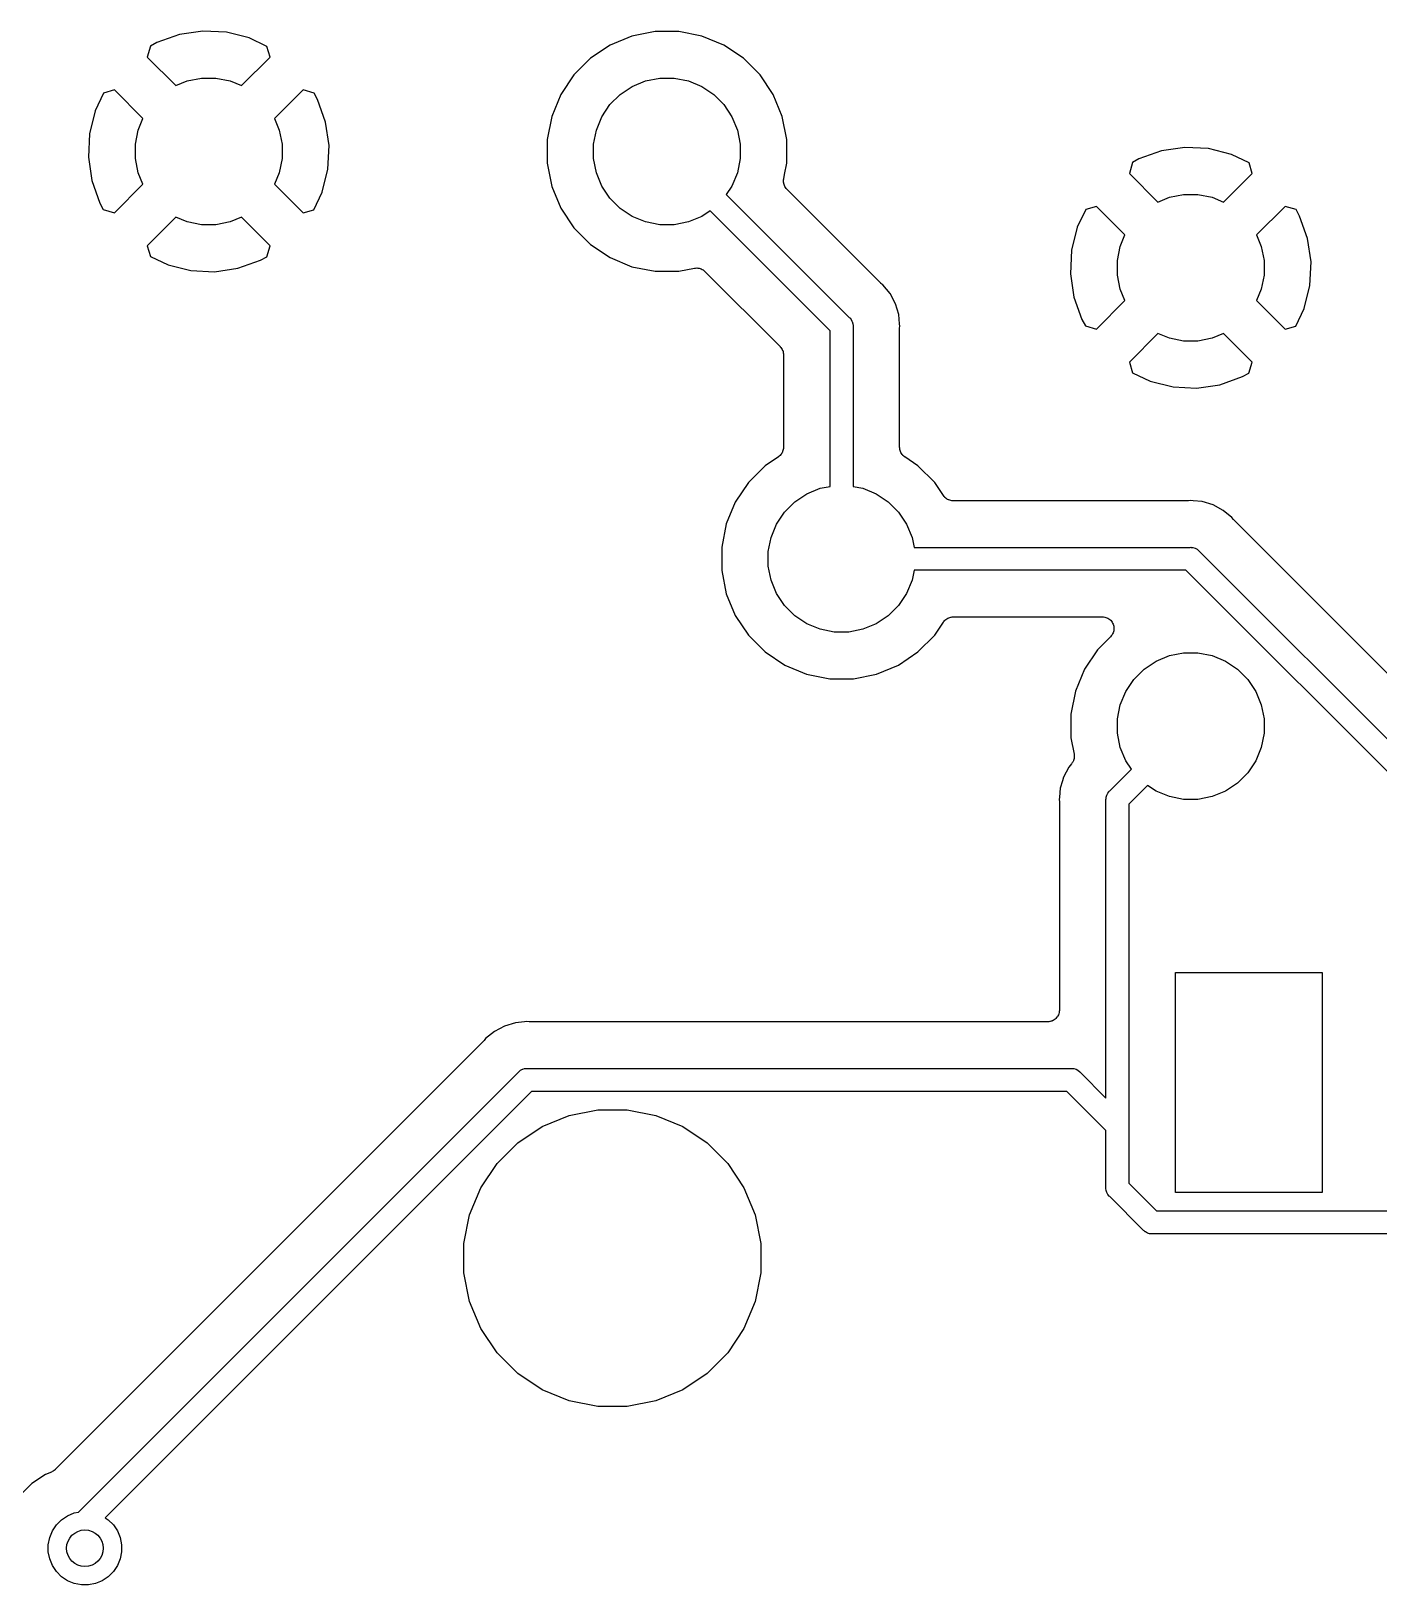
# Model space of a CAD drawing. Extents: x 20 to 116, y -135 to -20.
# Drawn here: x 66.42 to 81.12, y -105.37 to -88.42 of the extents above; entities that cross this region are included whole.
import ezdxf

# ---------------------------------------------------------------- set-up
doc = ezdxf.new("R2010")
doc.units = 0
doc.layers.add('BLACK', color=7, linetype='CONTINUOUS')

msp = doc.modelspace()

# ---------------------------------------------------------------- linework, layer by layer
at = {"layer": 'BLACK', "linetype": 'Continuous'}
for p, q in [((68.0359, -88.455), (67.7903, -88.5428)), ((68.2907, -88.4172), (68.0359, -88.455)), ((68.5481, -88.4299), (68.2907, -88.4172)), ((68.798, -88.4926), (68.5481, -88.4299)), ((68.9907, -88.5838), (68.798, -88.4926)), ((72.9735, -88.4723), (72.7354, -88.5709)), ((73.2262, -88.422), (72.9735, -88.4723)), ((73.4838, -88.422), (73.2262, -88.422)), ((73.7365, -88.4723), (73.4838, -88.422)), ((73.9746, -88.5709), (73.7365, -88.4723)), ((67.7203, -88.5802), (67.685, -88.7008)), ((67.7903, -88.5428), (67.7203, -88.5802)), ((69.025, -88.7008), (68.9907, -88.5838)), ((72.7354, -88.5709), (72.5212, -88.714)), ((74.1888, -88.714), (73.9746, -88.5709)), ((67.685, -88.7008), (67.9967, -89.0125)), ((68.7133, -89.0125), (69.025, -88.7008)), ((72.5212, -88.714), (72.339, -88.8962)), ((74.371, -88.8962), (74.1888, -88.714)), ((67.9967, -89.0125), (68.1216, -88.9607)), ((68.1216, -88.9607), (68.2762, -88.93)), ((68.2762, -88.93), (68.4338, -88.93)), ((68.4338, -88.93), (68.5884, -88.9607)), ((68.5884, -88.9607), (68.7133, -89.0125)), ((72.339, -88.8962), (72.1959, -89.1104)), ((72.9761, -89.021), (73.1216, -88.9607)), ((73.1216, -88.9607), (73.2762, -88.93)), ((73.2762, -88.93), (73.4338, -88.93)), ((73.4338, -88.93), (73.5884, -88.9607)), ((73.5884, -88.9607), (73.7339, -89.021)), ((74.5141, -89.1104), (74.371, -88.8962)), ((67.2088, -89.0943), (67.1176, -89.287)), ((67.3258, -89.06), (67.2088, -89.0943)), ((67.6375, -89.3717), (67.3258, -89.06)), ((69.3842, -89.06), (69.0725, -89.3717)), ((69.5048, -89.0953), (69.3842, -89.06)), ((69.5422, -89.1653), (69.5048, -89.0953)), ((69.63, -89.4109), (69.5422, -89.1653)), ((72.1959, -89.1104), (72.0973, -89.3485)), ((72.7336, -89.22), (72.845, -89.1086)), ((72.845, -89.1086), (72.9761, -89.021)), ((73.7339, -89.021), (73.865, -89.1086)), ((73.865, -89.1086), (73.9764, -89.22)), ((74.6127, -89.3485), (74.5141, -89.1104)), ((67.1176, -89.287), (67.0549, -89.5369)), ((72.646, -89.3511), (72.7336, -89.22)), ((73.9764, -89.22), (74.064, -89.3511)), ((67.555, -89.6512), (67.5857, -89.4966)), ((67.5857, -89.4966), (67.6375, -89.3717)), ((69.0725, -89.3717), (69.1243, -89.4966)), ((69.1243, -89.4966), (69.155, -89.6512)), ((69.6678, -89.6657), (69.63, -89.4109)), ((72.0973, -89.3485), (72.047, -89.6012)), ((72.555, -89.6512), (72.5857, -89.4966)), ((72.5857, -89.4966), (72.646, -89.3511)), ((74.064, -89.3511), (74.1243, -89.4966)), ((74.1243, -89.4966), (74.155, -89.6512)), ((74.663, -89.6012), (74.6127, -89.3485)), ((67.0549, -89.5369), (67.0422, -89.7943)), ((67.555, -89.8088), (67.555, -89.6512)), ((69.155, -89.6512), (69.155, -89.8088)), ((69.6551, -89.9231), (69.6678, -89.6657)), ((72.047, -89.6012), (72.047, -89.8588)), ((72.555, -89.8088), (72.555, -89.6512)), ((74.155, -89.6512), (74.155, -89.8088)), ((74.663, -89.8588), (74.663, -89.6012)), ((67.0422, -89.7943), (67.08, -90.0491)), ((67.5857, -89.9634), (67.555, -89.8088)), ((69.155, -89.8088), (69.1243, -89.9634)), ((72.5857, -89.9634), (72.555, -89.8088)), ((74.155, -89.8088), (74.1243, -89.9634)), ((78.5053, -89.8128), (78.4353, -89.8502)), ((78.7509, -89.725), (78.5053, -89.8128)), ((79.0057, -89.6872), (78.7509, -89.725)), ((79.2631, -89.6999), (79.0057, -89.6872)), ((79.513, -89.7626), (79.2631, -89.6999)), ((79.7057, -89.8538), (79.513, -89.7626)), ((67.6375, -90.0883), (67.5857, -89.9634)), ((69.1243, -89.9634), (69.0725, -90.0883)), ((69.5924, -90.173), (69.6551, -89.9231)), ((72.047, -89.8588), (72.0973, -90.1115)), ((72.646, -90.1089), (72.5857, -89.9634)), ((74.1243, -89.9634), (74.064, -90.1089)), ((74.6291, -90.0291), (74.6384, -89.9825)), ((74.6384, -89.9825), (74.663, -89.8588)), ((74.6384, -89.9825), (74.6384, -89.9825)), ((78.4353, -89.8502), (78.4, -89.9708)), ((78.4, -89.9708), (78.7117, -90.2825)), ((79.4283, -90.2825), (79.74, -89.9708)), ((79.74, -89.9708), (79.7057, -89.8538)), ((67.08, -90.0491), (67.1678, -90.2947)), ((67.3258, -90.4), (67.6375, -90.0883)), ((69.0725, -90.0883), (69.3842, -90.4)), ((69.5012, -90.3657), (69.5924, -90.173)), ((72.0973, -90.1115), (72.1959, -90.3496)), ((72.7336, -90.24), (72.646, -90.1089)), ((74.064, -90.1089), (74.0026, -90.2008)), ((74.6267, -90.0526), (74.628, -90.0409)), ((74.6267, -90.0532), (74.6267, -90.0526)), ((74.6267, -90.0538), (74.6267, -90.0532)), ((74.6278, -90.0655), (74.6267, -90.0538)), ((74.6289, -90.0772), (74.6278, -90.0655)), ((74.628, -90.0409), (74.6291, -90.0291)), ((74.629, -90.0778), (74.6289, -90.0772)), ((74.6291, -90.0784), (74.629, -90.0778)), ((74.6325, -90.0897), (74.6291, -90.0784)), ((74.6358, -90.101), (74.6325, -90.0897)), ((74.6361, -90.1016), (74.6358, -90.101)), ((74.6362, -90.1022), (74.6361, -90.1016)), ((74.6418, -90.1126), (74.6362, -90.1022)), ((74.6472, -90.1231), (74.6418, -90.1126)), ((74.6476, -90.1235), (74.6472, -90.1231)), ((74.6478, -90.1241), (74.6476, -90.1235)), ((74.6553, -90.1332), (74.6478, -90.1241)), ((74.6626, -90.1424), (74.6553, -90.1332)), ((74.6635, -90.1433), (74.6626, -90.1424)), ((74.6639, -90.1437), (74.6635, -90.1433)), ((74.6635, -90.1433), (74.6635, -90.1433)), ((74.6635, -90.1433), (74.6635, -90.1433)), ((75.6804, -91.1602), (74.6639, -90.1437)), ((67.1678, -90.2947), (67.2052, -90.3647)), ((72.1959, -90.3496), (72.339, -90.5638)), ((72.845, -90.3514), (72.7336, -90.24)), ((72.9761, -90.439), (72.845, -90.3514)), ((74.0026, -90.2008), (75.3441, -91.5423)), ((78.0408, -90.33), (77.9238, -90.3643)), ((78.3525, -90.6417), (78.0408, -90.33)), ((78.7117, -90.2825), (78.8366, -90.2307)), ((78.8366, -90.2307), (78.9912, -90.2)), ((78.9912, -90.2), (79.1488, -90.2)), ((79.1488, -90.2), (79.3034, -90.2307)), ((79.3034, -90.2307), (79.4283, -90.2825)), ((80.0992, -90.33), (79.7875, -90.6417)), ((80.2198, -90.3653), (80.0992, -90.33)), ((67.2052, -90.3647), (67.3258, -90.4)), ((67.9967, -90.4475), (67.685, -90.7592)), ((68.1216, -90.4993), (67.9967, -90.4475)), ((68.2762, -90.53), (68.1216, -90.4993)), ((68.5884, -90.4993), (68.4338, -90.53)), ((68.7133, -90.4475), (68.5884, -90.4993)), ((69.025, -90.7592), (68.7133, -90.4475)), ((69.3842, -90.4), (69.5012, -90.3657)), ((73.1216, -90.4993), (72.9761, -90.439)), ((73.2762, -90.53), (73.1216, -90.4993)), ((73.5884, -90.4993), (73.4338, -90.53)), ((73.7339, -90.439), (73.5884, -90.4993)), ((73.8258, -90.3776), (73.7339, -90.439)), ((75.135, -91.6868), (73.8258, -90.3776)), ((77.9238, -90.3643), (77.8326, -90.557)), ((80.2572, -90.4353), (80.2198, -90.3653)), ((80.345, -90.6809), (80.2572, -90.4353)), ((68.4338, -90.53), (68.2762, -90.53)), ((72.339, -90.5638), (72.5212, -90.746)), ((73.4338, -90.53), (73.2762, -90.53)), ((77.8326, -90.557), (77.7699, -90.8069)), ((78.3007, -90.7666), (78.3525, -90.6417)), ((79.7875, -90.6417), (79.8393, -90.7666)), ((80.3828, -90.9357), (80.345, -90.6809)), ((67.685, -90.7592), (67.7193, -90.8762)), ((68.9897, -90.8798), (69.025, -90.7592)), ((72.5212, -90.746), (72.7354, -90.8891)), ((77.7699, -90.8069), (77.7572, -91.0643)), ((78.27, -90.9212), (78.3007, -90.7666)), ((79.8393, -90.7666), (79.87, -90.9212)), ((67.7193, -90.8762), (67.912, -90.9674)), ((67.912, -90.9674), (68.1619, -91.0301)), ((68.1619, -91.0301), (68.4193, -91.0428)), ((68.4193, -91.0428), (68.6741, -91.005)), ((68.6741, -91.005), (68.9197, -90.9172)), ((68.9197, -90.9172), (68.9897, -90.8798)), ((72.7354, -90.8891), (72.9735, -90.9877)), ((72.9735, -90.9877), (73.2262, -91.038)), ((73.4838, -91.038), (73.6541, -91.0041)), ((73.6541, -91.0041), (73.6546, -91.004)), ((73.6546, -91.004), (73.6547, -91.004)), ((73.6547, -91.004), (73.6559, -91.0038)), ((73.6547, -91.004), (73.6547, -91.004)), ((73.6559, -91.0038), (73.6677, -91.0028)), ((73.6677, -91.0028), (73.6793, -91.0017)), ((73.6793, -91.0017), (73.6799, -91.0018)), ((73.6799, -91.0018), (73.6805, -91.0017)), ((73.6805, -91.0017), (73.6922, -91.003)), ((73.6922, -91.003), (73.704, -91.0042)), ((73.704, -91.0042), (73.7046, -91.0044)), ((73.7046, -91.0044), (73.7052, -91.0044)), ((73.7052, -91.0044), (73.7164, -91.008)), ((73.7164, -91.008), (73.7277, -91.0114)), ((73.7277, -91.0114), (73.7282, -91.0117)), ((73.7282, -91.0117), (73.7288, -91.0119)), ((73.7288, -91.0119), (73.7391, -91.0176)), ((73.7391, -91.0176), (73.7495, -91.0232)), ((73.7495, -91.0232), (73.75, -91.0235)), ((73.75, -91.0235), (73.7505, -91.0238)), ((73.7505, -91.0238), (73.7596, -91.0314)), ((73.7596, -91.0314), (73.7687, -91.0389)), ((78.27, -91.0788), (78.27, -90.9212)), ((79.87, -90.9212), (79.87, -91.0788)), ((80.3701, -91.1931), (80.3828, -90.9357)), ((73.2262, -91.038), (73.4838, -91.038)), ((73.7687, -91.0389), (74.5898, -91.86)), ((75.6805, -91.1603), (75.6804, -91.1602)), ((75.6812, -91.161), (75.6805, -91.1603)), ((75.6853, -91.1644), (75.6812, -91.161)), ((75.6891, -91.1682), (75.6853, -91.1644)), ((75.6904, -91.1694), (75.6891, -91.1682)), ((75.7098, -91.1852), (75.6904, -91.1694)), ((75.7889, -91.2816), (75.7098, -91.1852)), ((77.7572, -91.0643), (77.795, -91.3191)), ((78.3007, -91.2334), (78.27, -91.0788)), ((79.87, -91.0788), (79.8393, -91.2334)), ((80.3074, -91.443), (80.3701, -91.1931)), ((75.8476, -91.3916), (75.7889, -91.2816)), ((77.795, -91.3191), (77.8828, -91.5647)), ((78.0408, -91.67), (78.3525, -91.3583)), ((78.3525, -91.3583), (78.3007, -91.2334)), ((79.8393, -91.2334), (79.7875, -91.3583)), ((79.7875, -91.3583), (80.0992, -91.67)), ((75.3441, -91.5423), (75.3488, -91.5462)), ((75.8838, -91.5109), (75.8476, -91.3916)), ((75.8936, -91.61), (75.8838, -91.5109)), ((80.2162, -91.6357), (80.3074, -91.443)), ((75.135, -93.3842), (75.135, -91.6868)), ((75.3488, -91.5462), (75.3527, -91.5509)), ((75.3527, -91.5509), (75.3644, -91.5652)), ((75.3644, -91.5652), (75.3739, -91.5828)), ((75.3739, -91.5828), (75.376, -91.5869)), ((75.376, -91.5869), (75.3832, -91.6105)), ((75.3832, -91.6105), (75.385, -91.6289)), ((75.385, -91.6289), (75.385, -91.6289)), ((75.385, -91.6289), (75.3856, -91.635)), ((75.3856, -91.635), (75.385, -91.6411)), ((75.385, -91.6411), (75.385, -93.3842)), ((75.893, -91.6705), (75.8936, -91.6652)), ((75.893, -91.6723), (75.893, -91.6705)), ((75.893, -92.957), (75.893, -91.6723)), ((75.8936, -91.6101), (75.8936, -91.61)), ((75.8961, -91.635), (75.8936, -91.6101)), ((75.8936, -91.6599), (75.8961, -91.635)), ((75.8936, -91.6652), (75.8936, -91.6599)), ((77.8828, -91.5647), (77.9202, -91.6347)), ((77.9202, -91.6347), (78.0408, -91.67)), ((80.0992, -91.67), (80.2162, -91.6357)), ((74.5898, -91.86), (74.5901, -91.8603)), ((74.5901, -91.8603), (74.5901, -91.8603)), ((74.5901, -91.8603), (74.5901, -91.8603)), ((74.5901, -91.8603), (74.591, -91.8613)), ((74.591, -91.8613), (74.5984, -91.8705)), ((74.5984, -91.8705), (74.6058, -91.8795)), ((74.6058, -91.8795), (74.6061, -91.8801)), ((74.6061, -91.8801), (74.6065, -91.8806)), ((74.6065, -91.8806), (74.6119, -91.8911)), ((78.7117, -91.7175), (78.4, -92.0292)), ((78.8366, -91.7693), (78.7117, -91.7175)), ((78.9912, -91.8), (78.8366, -91.7693)), ((79.1488, -91.8), (78.9912, -91.8)), ((79.3034, -91.7693), (79.1488, -91.8)), ((79.4283, -91.7175), (79.3034, -91.7693)), ((79.74, -92.0292), (79.4283, -91.7175)), ((74.6119, -91.8911), (74.6174, -91.9014)), ((74.6174, -91.9014), (74.6176, -91.902)), ((74.6176, -91.902), (74.6179, -91.9026)), ((74.6179, -91.9026), (74.6212, -91.9139)), ((74.6212, -91.9139), (74.6246, -91.9251)), ((74.6246, -91.9251), (74.6246, -91.9258)), ((74.6246, -91.9258), (74.6248, -91.9264)), ((74.6248, -91.9264), (74.6259, -91.9381)), ((74.6259, -91.9381), (74.627, -91.9498)), ((74.627, -91.9498), (74.627, -92.957)), ((78.4, -92.0292), (78.4343, -92.1462)), ((79.7047, -92.1498), (79.74, -92.0292)), ((78.4343, -92.1462), (78.627, -92.2374)), ((79.3891, -92.275), (79.6347, -92.1872)), ((79.6347, -92.1872), (79.7047, -92.1498)), ((78.627, -92.2374), (78.8769, -92.3001)), ((78.8769, -92.3001), (79.1343, -92.3128)), ((79.1343, -92.3128), (79.3891, -92.275)), ((74.5706, -93.0626), (74.4262, -93.159)), ((74.5797, -93.0551), (74.5706, -93.0626)), ((74.5889, -93.0477), (74.5797, -93.0551)), ((74.5892, -93.0472), (74.5889, -93.0477)), ((74.5897, -93.0468), (74.5892, -93.0472)), ((74.5972, -93.0377), (74.5897, -93.0468)), ((74.6048, -93.0287), (74.5972, -93.0377)), ((74.6051, -93.0282), (74.6048, -93.0287)), ((74.6055, -93.0277), (74.6051, -93.0282)), ((74.611, -93.0173), (74.6055, -93.0277)), ((74.6167, -93.007), (74.611, -93.0173)), ((74.6169, -93.0064), (74.6167, -93.007)), ((74.6172, -93.0059), (74.6169, -93.0064)), ((74.6206, -92.9946), (74.6172, -93.0059)), ((74.6242, -92.9834), (74.6206, -92.9946)), ((74.6243, -92.9827), (74.6242, -92.9834)), ((74.6245, -92.9822), (74.6243, -92.9827)), ((74.6257, -92.9705), (74.6245, -92.9822)), ((74.627, -92.9587), (74.6257, -92.9705)), ((74.627, -92.957), (74.627, -92.9575)), ((74.627, -92.9575), (74.627, -92.9575)), ((74.627, -92.9575), (74.627, -92.9575)), ((74.627, -92.9575), (74.627, -92.9587)), ((75.8942, -92.9687), (75.893, -92.957)), ((75.8952, -92.9804), (75.8942, -92.9687)), ((75.8954, -92.981), (75.8952, -92.9804)), ((75.8954, -92.9816), (75.8954, -92.981)), ((75.8988, -92.9929), (75.8954, -92.9816)), ((75.9021, -93.0042), (75.8988, -92.9929)), ((75.9024, -93.0048), (75.9021, -93.0042)), ((75.9026, -93.0054), (75.9024, -93.0048)), ((75.9081, -93.0158), (75.9026, -93.0054)), ((75.9135, -93.0262), (75.9081, -93.0158)), ((75.9139, -93.0267), (75.9135, -93.0262)), ((75.9142, -93.0272), (75.9139, -93.0267)), ((75.9217, -93.0364), (75.9142, -93.0272)), ((75.929, -93.0456), (75.9217, -93.0364)), ((75.9295, -93.046), (75.929, -93.0456)), ((75.9299, -93.0464), (75.9295, -93.046)), ((75.9389, -93.0539), (75.9299, -93.0464)), ((75.948, -93.0616), (75.9389, -93.0539)), ((75.949, -93.0622), (75.948, -93.0616)), ((75.949, -93.0623), (75.949, -93.0622)), ((75.949, -93.0622), (75.949, -93.0622)), ((75.9494, -93.0626), (75.949, -93.0623)), ((76.0938, -93.159), (75.9494, -93.0626)), ((74.4262, -93.159), (74.244, -93.3412)), ((76.276, -93.3412), (76.0938, -93.159)), ((74.244, -93.3412), (74.1009, -93.5554)), ((74.8811, -93.466), (75.0266, -93.4057)), ((75.0266, -93.4057), (75.135, -93.3842)), ((75.385, -93.3842), (75.4934, -93.4057)), ((75.4934, -93.4057), (75.6389, -93.466)), ((76.3724, -93.4856), (76.276, -93.3412)), ((74.1009, -93.5554), (74.0023, -93.7935)), ((74.6386, -93.665), (74.75, -93.5536)), ((74.75, -93.5536), (74.8811, -93.466)), ((75.6389, -93.466), (75.77, -93.5536)), ((75.77, -93.5536), (75.8814, -93.665)), ((76.3799, -93.4946), (76.3724, -93.4856)), ((76.3873, -93.5039), (76.3799, -93.4946)), ((76.3878, -93.5042), (76.3873, -93.5039)), ((76.3882, -93.5047), (76.3878, -93.5042)), ((76.3973, -93.5122), (76.3882, -93.5047)), ((76.4063, -93.5198), (76.3973, -93.5122)), ((76.4068, -93.5201), (76.4063, -93.5198)), ((76.4073, -93.5205), (76.4068, -93.5201)), ((76.4177, -93.526), (76.4073, -93.5205)), ((76.428, -93.5317), (76.4177, -93.526)), ((76.4286, -93.5319), (76.428, -93.5317)), ((76.4291, -93.5322), (76.4286, -93.5319)), ((76.4404, -93.5357), (76.4291, -93.5322)), ((76.4516, -93.5392), (76.4404, -93.5357)), ((76.4522, -93.5393), (76.4516, -93.5392)), ((76.4528, -93.5395), (76.4522, -93.5393)), ((76.4646, -93.5407), (76.4528, -93.5395)), ((76.4763, -93.542), (76.4646, -93.5407)), ((76.4775, -93.542), (76.4763, -93.542)), ((76.478, -93.542), (76.4775, -93.542)), ((76.4775, -93.542), (76.4775, -93.542)), ((76.4775, -93.542), (76.4775, -93.542)), ((79.0327, -93.542), (76.478, -93.542)), ((79.038, -93.5415), (79.0327, -93.542)), ((79.0434, -93.5416), (79.038, -93.5415)), ((79.0451, -93.5414), (79.0434, -93.5416)), ((79.07, -93.5389), (79.0451, -93.5414)), ((79.0949, -93.5414), (79.07, -93.5389)), ((79.1941, -93.5512), (79.0949, -93.5414)), ((79.0949, -93.5414), (79.0949, -93.5414)), ((79.3134, -93.5874), (79.1941, -93.5512)), ((74.551, -93.7961), (74.6386, -93.665)), ((75.8814, -93.665), (75.969, -93.7961)), ((79.4234, -93.6461), (79.3134, -93.5874)), ((79.5198, -93.7252), (79.4234, -93.6461)), ((79.5356, -93.7446), (79.5198, -93.7252)), ((79.5394, -93.7484), (79.5356, -93.7446)), ((79.5428, -93.7525), (79.5394, -93.7484)), ((74.0023, -93.7935), (73.952, -94.0462)), ((74.4907, -93.9416), (74.551, -93.7961)), ((75.969, -93.7961), (76.0293, -93.9416)), ((79.544, -93.7538), (79.5428, -93.7525)), ((81.9902, -96.2), (79.544, -93.7538)), ((73.952, -94.0462), (73.952, -94.3038)), ((74.46, -94.0962), (74.4907, -93.9416)), ((76.0293, -93.9416), (76.0508, -94.05)), ((76.0508, -94.05), (79.0639, -94.05)), ((79.0639, -94.05), (79.07, -94.0494)), ((79.07, -94.0494), (79.0761, -94.05)), ((79.0761, -94.05), (79.0761, -94.05)), ((79.0761, -94.05), (79.0945, -94.0518)), ((79.0945, -94.0518), (79.1181, -94.059)), ((79.1181, -94.059), (79.1398, -94.0706)), ((79.1398, -94.0706), (79.1588, -94.0862)), ((79.1588, -94.0862), (79.1627, -94.091)), ((74.46, -94.2538), (74.46, -94.0962)), ((74.4907, -94.4084), (74.46, -94.2538)), ((79.1627, -94.091), (84.1161, -99.0443)), ((73.952, -94.3038), (74.0023, -94.5565)), ((74.551, -94.5539), (74.4907, -94.4084)), ((76.0293, -94.4084), (75.969, -94.5539)), ((76.0508, -94.3), (76.0293, -94.4084)), ((79.0182, -94.3), (76.0508, -94.3)), ((84.0093, -99.2911), (79.0182, -94.3)), ((74.0023, -94.5565), (74.1009, -94.7946)), ((74.6386, -94.685), (74.551, -94.5539)), ((75.969, -94.5539), (75.8814, -94.685)), ((74.75, -94.7964), (74.6386, -94.685)), ((75.8814, -94.685), (75.77, -94.7964)), ((74.1009, -94.7946), (74.244, -95.0088)), ((74.8811, -94.884), (74.75, -94.7964)), ((75.0266, -94.9443), (74.8811, -94.884)), ((75.6389, -94.884), (75.4934, -94.9443)), ((75.77, -94.7964), (75.6389, -94.884)), ((76.276, -95.0088), (76.3724, -94.8644)), ((76.3724, -94.8644), (76.3727, -94.864)), ((76.3727, -94.864), (76.3728, -94.864)), ((76.3728, -94.864), (76.3734, -94.863)), ((76.3728, -94.864), (76.3728, -94.864)), ((76.3734, -94.863), (76.3811, -94.8539)), ((76.3811, -94.8539), (76.3886, -94.8449)), ((76.3886, -94.8449), (76.389, -94.8445)), ((76.389, -94.8445), (76.3894, -94.844)), ((76.3894, -94.844), (76.3987, -94.8366)), ((76.3987, -94.8366), (76.4078, -94.8292)), ((76.4078, -94.8292), (76.4083, -94.8289)), ((76.4083, -94.8289), (76.4088, -94.8285)), ((76.4088, -94.8285), (76.4193, -94.8231)), ((76.4193, -94.8231), (76.4296, -94.8176)), ((76.4296, -94.8176), (76.4302, -94.8174)), ((76.4302, -94.8174), (76.4308, -94.8171)), ((76.4308, -94.8171), (76.4421, -94.8138)), ((76.4421, -94.8138), (76.4534, -94.8104)), ((76.4534, -94.8104), (76.454, -94.8104)), ((76.454, -94.8104), (76.4546, -94.8102)), ((76.4546, -94.8102), (76.4664, -94.8091)), ((76.4664, -94.8091), (76.478, -94.808)), ((76.478, -94.808), (78.1056, -94.808)), ((78.1056, -94.808), (78.1069, -94.808)), ((78.1069, -94.808), (78.1069, -94.808)), ((78.1069, -94.808), (78.107, -94.808)), ((78.107, -94.808), (78.1074, -94.808)), ((78.1074, -94.808), (78.1194, -94.8094)), ((78.1194, -94.8094), (78.1316, -94.8107)), ((78.1316, -94.8107), (78.1318, -94.8107)), ((78.1318, -94.8107), (78.132, -94.8108)), ((78.132, -94.8108), (78.1435, -94.8144)), ((78.1435, -94.8144), (78.1552, -94.8181)), ((78.1552, -94.8181), (78.1554, -94.8182)), ((78.1554, -94.8182), (78.1556, -94.8183)), ((78.1556, -94.8183), (78.1663, -94.8241)), ((78.1663, -94.8241), (78.177, -94.83)), ((78.177, -94.83), (78.1772, -94.8301)), ((78.1772, -94.8301), (78.1774, -94.8302)), ((78.1774, -94.8302), (78.1866, -94.838)), ((78.1866, -94.838), (78.196, -94.8458)), ((78.196, -94.8458), (78.1962, -94.846)), ((78.1962, -94.846), (78.1963, -94.8461)), ((78.1963, -94.8461), (78.2039, -94.8556)), ((78.2039, -94.8556), (78.2116, -94.8651)), ((78.2116, -94.8651), (78.2117, -94.8653)), ((78.2117, -94.8653), (78.2119, -94.8655)), ((78.2119, -94.8655), (78.2175, -94.8761)), ((78.2175, -94.8761), (78.2232, -94.887)), ((78.2232, -94.887), (78.2233, -94.8872)), ((78.2233, -94.8872), (78.2234, -94.8874)), ((78.2234, -94.8874), (78.2267, -94.8988)), ((78.2267, -94.8988), (78.2303, -94.9108)), ((78.2303, -94.9108), (78.2303, -94.911)), ((78.2303, -94.911), (78.2304, -94.9112)), ((78.2304, -94.9112), (78.2314, -94.9232)), ((78.2314, -94.9232), (78.2326, -94.9354)), ((78.2326, -94.9354), (78.2326, -94.9357)), ((74.244, -95.0088), (74.4262, -95.191)), ((75.1812, -94.975), (75.0266, -94.9443)), ((75.3388, -94.975), (75.1812, -94.975)), ((75.4934, -94.9443), (75.3388, -94.975)), ((76.0938, -95.191), (76.276, -95.0088)), ((78.1954, -95.0248), (78.054, -95.1662)), ((78.2031, -95.0154), (78.1954, -95.0248)), ((78.2109, -95.006), (78.2031, -95.0154)), ((78.211, -95.0058), (78.2109, -95.006)), ((78.2111, -95.0056), (78.211, -95.0058)), ((78.2169, -94.995), (78.2111, -95.0056)), ((78.2227, -94.9842), (78.2169, -94.995)), ((78.2229, -94.9838), (78.2227, -94.984)), ((78.2227, -94.984), (78.2227, -94.9842)), ((78.2264, -94.9721), (78.2229, -94.9838)), ((78.23, -94.9605), (78.2264, -94.9721)), ((78.2301, -94.9601), (78.23, -94.9603)), ((78.23, -94.9603), (78.23, -94.9605)), ((78.2313, -94.948), (78.2301, -94.9601)), ((78.2326, -94.9359), (78.2313, -94.948)), ((78.2326, -94.9357), (78.2326, -94.9359)), ((74.4262, -95.191), (74.6404, -95.3341)), ((75.8796, -95.3341), (76.0938, -95.191)), ((78.054, -95.1662), (77.9109, -95.3804)), ((78.6911, -95.291), (78.8366, -95.2307)), ((78.8366, -95.2307), (78.9912, -95.2)), ((78.9912, -95.2), (79.1488, -95.2)), ((79.1488, -95.2), (79.3034, -95.2307)), ((79.3034, -95.2307), (79.4489, -95.291)), ((74.6404, -95.3341), (74.8785, -95.4327)), ((74.8785, -95.4327), (75.1312, -95.483)), ((75.3888, -95.483), (75.6415, -95.4327)), ((75.6415, -95.4327), (75.8796, -95.3341)), ((77.9109, -95.3804), (77.8123, -95.6185)), ((78.4486, -95.49), (78.56, -95.3786)), ((78.56, -95.3786), (78.6911, -95.291)), ((79.4489, -95.291), (79.58, -95.3786)), ((79.58, -95.3786), (79.6914, -95.49)), ((75.1312, -95.483), (75.3888, -95.483)), ((78.361, -95.6211), (78.4486, -95.49)), ((79.6914, -95.49), (79.779, -95.6211)), ((77.8123, -95.6185), (77.762, -95.8712)), ((78.27, -95.9212), (78.3007, -95.7666)), ((78.3007, -95.7666), (78.361, -95.6211)), ((79.779, -95.6211), (79.8393, -95.7666)), ((79.8393, -95.7666), (79.87, -95.9212)), ((77.762, -95.8712), (77.762, -96.1288)), ((78.27, -96.0788), (78.27, -95.9212)), ((79.87, -95.9212), (79.87, -96.0788)), ((78.3007, -96.2334), (78.27, -96.0788)), ((79.87, -96.0788), (79.8393, -96.2334)), ((77.762, -96.1288), (77.7971, -96.3052)), ((78.361, -96.3789), (78.3007, -96.2334)), ((79.8393, -96.2334), (79.779, -96.3789)), ((77.7411, -96.4466), (77.6824, -96.5566)), ((77.7707, -96.4106), (77.7411, -96.4466)), ((77.7738, -96.406), (77.7707, -96.4106)), ((77.7774, -96.4017), (77.7738, -96.406)), ((77.7807, -96.3957), (77.7774, -96.4017)), ((77.7845, -96.39), (77.7807, -96.3957)), ((77.7866, -96.3848), (77.7845, -96.39)), ((77.7893, -96.38), (77.7866, -96.3848)), ((77.7914, -96.3734), (77.7893, -96.38)), ((77.794, -96.3671), (77.7914, -96.3734)), ((77.7951, -96.3616), (77.794, -96.3671)), ((77.7968, -96.3563), (77.7951, -96.3616)), ((77.7975, -96.3495), (77.7968, -96.3563)), ((77.7971, -96.3052), (77.7974, -96.307)), ((77.7974, -96.307), (77.7979, -96.3126)), ((77.7989, -96.3428), (77.7975, -96.3495)), ((77.7979, -96.3126), (77.799, -96.318)), ((77.799, -96.318), (77.7989, -96.3249)), ((77.7989, -96.3249), (77.7995, -96.3317)), ((77.7995, -96.3317), (77.7989, -96.3372)), ((77.7989, -96.3372), (77.7989, -96.3428)), ((78.4224, -96.4708), (78.361, -96.3789)), ((79.779, -96.3789), (79.6914, -96.51)), ((77.6702, -96.5965), (77.6462, -96.6759)), ((77.6824, -96.5566), (77.6702, -96.5965)), ((77.6702, -96.5965), (77.6702, -96.5965)), ((78.186, -96.7073), (78.4224, -96.4708)), ((79.58, -96.6214), (79.4489, -96.709)), ((79.6914, -96.51), (79.58, -96.6214)), ((77.6364, -96.7751), (77.6339, -96.8)), ((77.6339, -96.8), (77.6364, -96.8249)), ((77.6462, -96.6759), (77.6364, -96.7751)), ((78.1444, -96.8), (78.1455, -96.7889)), ((78.145, -96.8061), (78.1444, -96.8)), ((78.1455, -96.7889), (78.1468, -96.7755)), ((78.1468, -96.7755), (78.1474, -96.7736)), ((78.1474, -96.7736), (78.154, -96.7519)), ((78.154, -96.7519), (78.1656, -96.7302)), ((78.1656, -96.7302), (78.1773, -96.7159)), ((78.1773, -96.7159), (78.1812, -96.7112)), ((78.1773, -96.7159), (78.1773, -96.7159)), ((78.1812, -96.7112), (78.186, -96.7073)), ((78.5992, -96.6476), (78.395, -96.8518)), ((78.6911, -96.709), (78.5992, -96.6476)), ((78.8366, -96.7693), (78.6911, -96.709)), ((78.9912, -96.8), (78.8366, -96.7693)), ((79.1488, -96.8), (78.9912, -96.8)), ((79.3034, -96.7693), (79.1488, -96.8)), ((79.4489, -96.709), (79.3034, -96.7693)), ((77.6364, -96.8249), (77.6366, -96.8266)), ((77.6366, -96.8266), (77.6365, -96.832)), ((77.6365, -96.832), (77.637, -96.8373)), ((77.637, -96.8373), (77.637, -99.1)), ((78.145, -100.058), (78.145, -96.8061)), ((78.395, -96.8518), (78.395, -100.354)), ((78.905, -101.09), (78.905, -98.69)), ((78.905, -98.69), (80.505, -98.69)), ((80.505, -98.69), (80.505, -101.09)), ((77.6148, -99.1717), (77.6071, -99.1809)), ((77.615, -99.1714), (77.6148, -99.1717)), ((77.6153, -99.171), (77.615, -99.1714)), ((77.621, -99.1605), (77.6153, -99.171)), ((77.6267, -99.15), (77.621, -99.1605)), ((77.6269, -99.1496), (77.6267, -99.15)), ((77.6271, -99.1492), (77.6269, -99.1496)), ((77.6306, -99.1378), (77.6271, -99.1492)), ((77.6342, -99.1264), (77.6306, -99.1378)), ((77.6343, -99.126), (77.6342, -99.1264)), ((77.6344, -99.1255), (77.6343, -99.126)), ((77.6357, -99.1137), (77.6344, -99.1255)), ((77.637, -99.1018), (77.6357, -99.1137)), ((77.637, -99.1), (77.637, -99.1009)), ((77.637, -99.1009), (77.637, -99.1009)), ((77.637, -99.1009), (77.637, -99.1009)), ((77.637, -99.1009), (77.637, -99.1018)), ((71.473, -99.3311), (71.3766, -99.4102)), ((71.583, -99.2724), (71.473, -99.3311)), ((71.7023, -99.2362), (71.583, -99.2724)), ((71.8014, -99.2264), (71.7023, -99.2362)), ((71.8015, -99.2264), (71.8014, -99.2264)), ((71.8264, -99.2239), (71.8015, -99.2264)), ((71.8513, -99.2264), (71.8264, -99.2239)), ((71.8566, -99.2264), (71.8513, -99.2264)), ((71.8619, -99.227), (71.8566, -99.2264)), ((71.8637, -99.227), (71.8619, -99.227)), ((77.51, -99.227), (71.8637, -99.227)), ((77.5219, -99.2258), (77.51, -99.227)), ((77.5338, -99.2247), (77.5219, -99.2258)), ((77.5342, -99.2246), (77.5338, -99.2247)), ((77.5347, -99.2246), (77.5342, -99.2246)), ((77.5461, -99.2211), (77.5347, -99.2246)), ((77.5576, -99.2178), (77.5461, -99.2211)), ((77.558, -99.2175), (77.5576, -99.2178)), ((77.5584, -99.2174), (77.558, -99.2175)), ((77.5689, -99.2118), (77.5584, -99.2174)), ((77.5795, -99.2063), (77.5689, -99.2118)), ((77.5799, -99.206), (77.5795, -99.2063)), ((77.5803, -99.2058), (77.5799, -99.206)), ((77.5895, -99.1982), (77.5803, -99.2058)), ((77.5989, -99.1907), (77.5895, -99.1982)), ((77.5991, -99.1904), (77.5989, -99.1907)), ((77.5995, -99.1901), (77.5991, -99.1904)), ((77.6071, -99.1809), (77.5995, -99.1901)), ((71.3524, -99.4388), (66.6798, -104.111)), ((71.3558, -99.4347), (71.3524, -99.4388)), ((71.3596, -99.4309), (71.3558, -99.4347)), ((71.3608, -99.4296), (71.3596, -99.4309)), ((71.3766, -99.4102), (71.3608, -99.4296)), ((66.9332, -104.576), (71.7337, -99.7759)), ((71.7337, -99.7759), (71.7376, -99.7712)), ((71.7376, -99.7712), (71.7459, -99.7644)), ((71.7459, -99.7644), (71.7566, -99.7556)), ((71.7566, -99.7556), (71.7783, -99.744)), ((71.7783, -99.744), (71.7831, -99.7425)), ((71.7831, -99.7425), (71.8019, -99.7368)), ((71.8019, -99.7368), (71.8203, -99.735)), ((71.8203, -99.735), (71.8264, -99.7344)), ((71.8203, -99.735), (71.8203, -99.735)), ((71.8264, -99.7344), (71.8325, -99.735)), ((71.8325, -99.735), (77.7639, -99.735)), ((77.7639, -99.735), (77.77, -99.7344)), ((77.77, -99.7344), (77.7761, -99.735)), ((77.7761, -99.735), (77.7761, -99.735)), ((77.7761, -99.735), (77.7945, -99.7368)), ((77.7945, -99.7368), (77.8181, -99.744)), ((77.8181, -99.744), (77.8398, -99.7556)), ((77.8398, -99.7556), (77.8588, -99.7712)), ((77.8588, -99.7712), (77.8627, -99.776)), ((77.8627, -99.776), (78.145, -100.058)), ((71.8782, -99.985), (67.2263, -104.637)), ((77.7182, -99.985), (71.8782, -99.985)), ((78.145, -100.412), (77.7182, -99.985)), ((72.2875, -100.247), (72.6004, -100.185)), ((72.6004, -100.185), (72.9196, -100.185)), ((72.9196, -100.185), (73.2325, -100.247)), ((71.9926, -100.369), (72.2875, -100.247)), ((73.2325, -100.247), (73.5274, -100.369)), ((78.395, -100.354), (78.3956, -100.36)), ((78.3956, -100.36), (78.395, -100.366)), ((71.7273, -100.547), (71.9926, -100.369)), ((73.5274, -100.369), (73.7927, -100.547)), ((78.145, -101.034), (78.145, -100.412)), ((78.395, -100.366), (78.395, -100.988)), ((71.5017, -100.772), (71.7273, -100.547)), ((73.7927, -100.547), (74.0183, -100.772)), ((71.3244, -101.038), (71.5017, -100.772)), ((74.0183, -100.772), (74.1956, -101.038)), ((71.2023, -101.332), (71.3244, -101.038)), ((74.1956, -101.038), (74.3177, -101.332)), ((78.1444, -101.04), (78.145, -101.034)), ((78.395, -100.988), (78.6968, -101.29)), ((78.145, -101.046), (78.1444, -101.04)), ((78.1468, -101.065), (78.145, -101.046)), ((78.145, -101.046), (78.145, -101.046)), ((78.154, -101.088), (78.1468, -101.065)), ((78.1656, -101.11), (78.154, -101.088)), ((78.1812, -101.129), (78.1656, -101.11)), ((78.186, -101.133), (78.1812, -101.129)), ((78.5523, -101.499), (78.186, -101.133)), ((80.505, -101.09), (78.905, -101.09)), ((71.14, -101.645), (71.2023, -101.332)), ((74.3177, -101.332), (74.38, -101.645)), ((78.6968, -101.29), (87.1982, -101.29)), ((78.5562, -101.504), (78.5523, -101.499)), ((78.5609, -101.508), (78.5562, -101.504)), ((78.5727, -101.517), (78.5609, -101.508)), ((78.5609, -101.508), (78.5609, -101.508)), ((78.5752, -101.519), (78.5727, -101.517)), ((78.5969, -101.531), (78.5752, -101.519)), ((78.6205, -101.538), (78.5969, -101.531)), ((78.6389, -101.54), (78.6205, -101.538)), ((78.645, -101.541), (78.6389, -101.54)), ((78.6389, -101.54), (78.6389, -101.54)), ((78.6511, -101.54), (78.645, -101.541)), ((87.2439, -101.54), (78.6511, -101.54)), ((71.14, -101.965), (71.14, -101.645)), ((74.38, -101.645), (74.38, -101.965)), ((71.2023, -102.278), (71.14, -101.965)), ((74.38, -101.965), (74.3177, -102.278)), ((71.3244, -102.572), (71.2023, -102.278)), ((74.3177, -102.278), (74.1956, -102.572)), ((71.5017, -102.838), (71.3244, -102.572)), ((74.1956, -102.572), (74.0183, -102.838)), ((71.7273, -103.063), (71.5017, -102.838)), ((74.0183, -102.838), (73.7927, -103.063)), ((71.9926, -103.241), (71.7273, -103.063)), ((73.7927, -103.063), (73.5274, -103.241)), ((72.2875, -103.363), (71.9926, -103.241)), ((73.5274, -103.241), (73.2325, -103.363)), ((72.6004, -103.425), (72.2875, -103.363)), ((73.2325, -103.363), (72.9196, -103.425)), ((72.9196, -103.425), (72.6004, -103.425)), ((66.5749, -104.165), (66.4262, -104.265)), ((66.6386, -104.139), (66.5749, -104.165)), ((66.6488, -104.133), (66.6386, -104.139)), ((66.6591, -104.128), (66.6488, -104.133)), ((66.6597, -104.128), (66.6591, -104.128)), ((66.6604, -104.127), (66.6597, -104.128)), ((66.6694, -104.12), (66.6604, -104.127)), ((66.6785, -104.113), (66.6694, -104.12)), ((66.6796, -104.112), (66.6785, -104.113)), ((66.6798, -104.111), (66.6796, -104.112)), ((66.6796, -104.112), (66.6796, -104.112)), ((66.6796, -104.112), (66.6796, -104.112)), ((66.4262, -104.265), (66.2997, -104.391)), ((66.8155, -104.616), (66.8883, -104.585)), ((66.8883, -104.585), (66.9332, -104.576)), ((66.6505, -104.781), (66.6943, -104.715)), ((66.6943, -104.715), (66.75, -104.659)), ((66.75, -104.659), (66.8155, -104.616)), ((67.2263, -104.637), (67.26, -104.659)), ((67.26, -104.659), (67.3157, -104.715)), ((67.3157, -104.715), (67.3595, -104.781)), ((66.605, -104.931), (66.6204, -104.853)), ((66.605, -105.009), (66.605, -104.931)), ((66.6204, -104.853), (66.6505, -104.781)), ((67.3595, -104.781), (67.3896, -104.853)), ((67.3896, -104.853), (67.405, -104.931)), ((67.405, -104.931), (67.405, -105.009)), ((66.6204, -105.087), (66.605, -105.009)), ((66.6505, -105.159), (66.6204, -105.087)), ((67.3896, -105.087), (67.3595, -105.159)), ((67.405, -105.009), (67.3896, -105.087)), ((66.6943, -105.225), (66.6505, -105.159)), ((66.75, -105.281), (66.6943, -105.225)), ((67.3157, -105.225), (67.26, -105.281)), ((67.3595, -105.159), (67.3157, -105.225)), ((66.8155, -105.324), (66.75, -105.281)), ((66.8883, -105.355), (66.8155, -105.324)), ((66.9656, -105.37), (66.8883, -105.355)), ((67.0444, -105.37), (66.9656, -105.37)), ((67.1217, -105.355), (67.0444, -105.37)), ((67.1945, -105.324), (67.1217, -105.355)), ((67.26, -105.281), (67.1945, -105.324))]:
    msp.add_line(p, q, dxfattribs=at)
at = {"layer": 'BLACK'}
msp.add_circle((67.005, -104.97), 0.2, dxfattribs=at)

doc.saveas('drawing.dxf')
